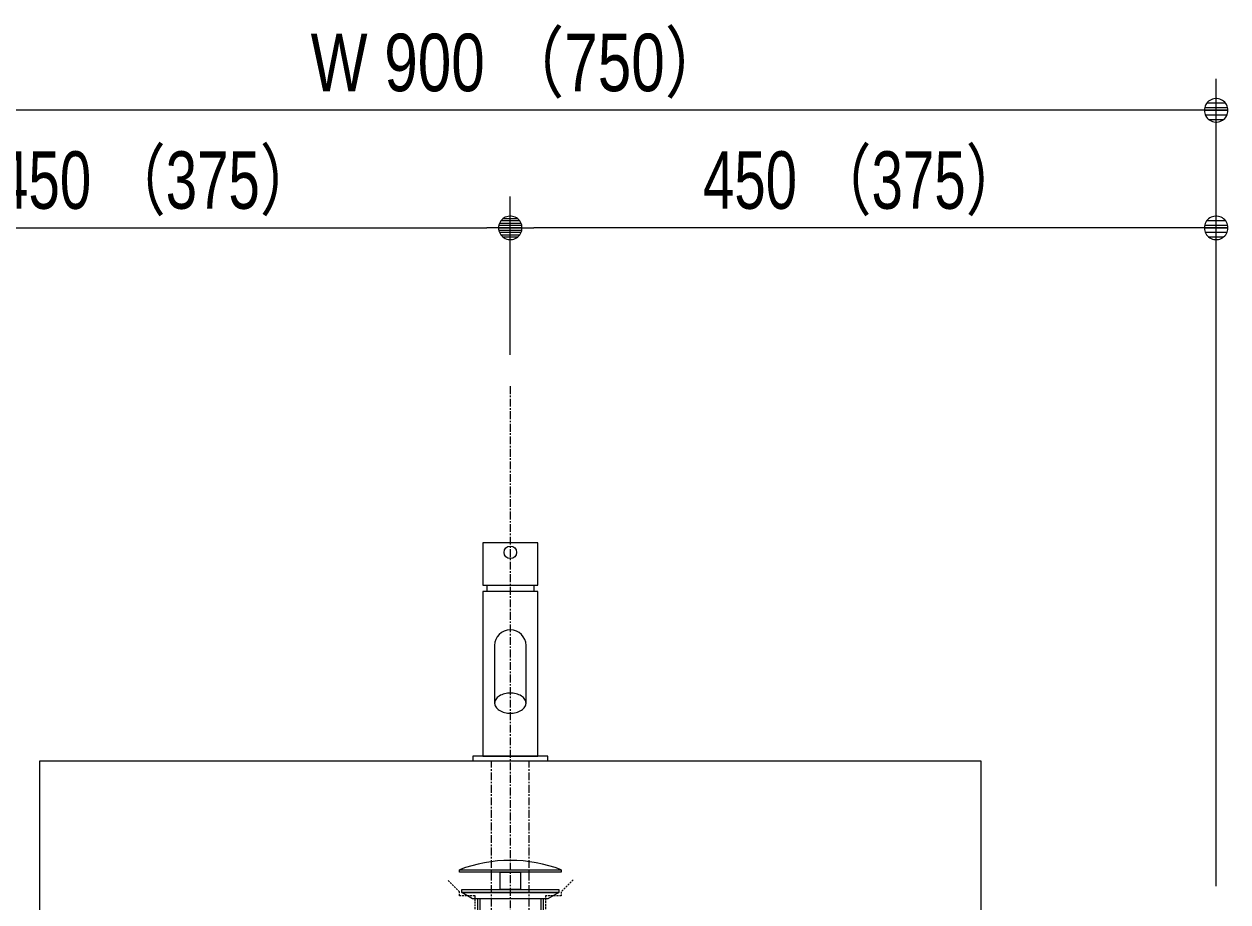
# Model space of a CAD drawing. Units: millimetres, scale not verified. Extents: x -6062 to 6062, y -3045 to 3045.
# Drawn here: x 178 to 945, y -1370 to -810 of the extents above; entities that cross this region are included whole.
import ezdxf
from ezdxf.enums import TextEntityAlignment as Align

# ---------------------------------------------------------------- set-up
doc = ezdxf.new("R2010")
doc.units = ezdxf.units.MM
doc.header["$LTSCALE"] = 20
doc.linetypes.add('CHAIN1', pattern=[8, 5, -1, 1, -1])
doc.linetypes.add('DASHED1', pattern=[1.8, 1.2, -0.6])
for name, color, linetype, lineweight in [('0-1_5ボウル・キャビネット', 7, 'Continuous', 9), ('0-2_2寸法-1', 7, 'Continuous', 9), ('0-3_0', 7, 'Continuous', 9), ('0-5_4給排水', 7, 'Continuous', 9)]:
    doc.layers.add(name, color=color, linetype=linetype, lineweight=lineweight)
doc.styles.add('ＭＳ Ｐゴシック', font='')
doc.styles.get('ＭＳ Ｐゴシック').set_extended_font_data('MS PGothic')

# ---------------------------------------------------------------- blocks, each defined once
blk = doc.blocks.new('グループ-12')
at = {"layer": '0-5_4給排水'}
for p, q in [((45200, -23360), (45200, -23440)), ((45800, -23360), (45800, -23440))]:
    blk.add_line(p, q, dxfattribs=at)
for points in [[(45850, -22820), (45150, -22820), (45150, -23360), (45850, -23360)], [(45150, -23440), (45150, -25540), (45850, -25540), (45850, -23440)], [(45020, -25540), (45020, -25600), (45980, -25600), (45980, -25540)]]:
    blk.add_lwpolyline(points, close=True, dxfattribs=at)
for points in [[(45300, -24127.8), (45300, -24863.4), (45300.8, -24875), (45303.3, -24886.8), (45307.7, -24898.8), (45314, -24910.7), (45322.3, -24922.5), (45332.6, -24933.8), (45344.7, -24944.5), (45358.6, -24954.3), (45373.9, -24963.2), (45390.6, -24971), (45408.1, -24977.6), (45426.4, -24983), (45445, -24987), (45463.6, -24989.8), (45482, -24991.5), (45500, -24992), (45518, -24991.5), (45536.4, -24989.8), (45555, -24987), (45573.6, -24983), (45591.9, -24977.6), (45609.4, -24971), (45626.1, -24963.2), (45641.4, -24954.3), (45655.3, -24944.5), (45667.4, -24933.8), (45677.7, -24922.5), (45686, -24910.7), (45692.3, -24898.8), (45696.7, -24886.8), (45699.2, -24875), (45700, -24863.4), (45700, -24128)], [(45700, -24863.4), (45699.2, -24851.9), (45696.7, -24840), (45692.3, -24828), (45686, -24816.1), (45677.7, -24804.4), (45667.4, -24793.1), (45655.3, -24782.4), (45641.4, -24772.5), (45626.1, -24763.6), (45609.4, -24755.8), (45591.9, -24749.2), (45573.6, -24743.9), (45555, -24739.8), (45536.4, -24737), (45518, -24735.4), (45500, -24734.9), (45482, -24735.4), (45463.6, -24737), (45445, -24739.8), (45426.4, -24743.9), (45408.1, -24749.2), (45390.6, -24755.8), (45373.9, -24763.6), (45358.6, -24772.5), (45344.7, -24782.4), (45332.6, -24793.1), (45322.3, -24804.4), (45314, -24816.1), (45307.7, -24828), (45303.3, -24840), (45300.8, -24851.9), (45300, -24863.4)]]:
    blk.add_lwpolyline(points, dxfattribs=at)
at = {"layer": '0-5_4給排水', "linetype": 'CHAIN1'}
for points in [[(45260, -27938.9), (45260, -27446.5), (45260, -25600)], [(45740, -27938.9), (45740, -27446.5), (45740, -25600)]]:
    blk.add_lwpolyline(points, dxfattribs=at)
at = {"layer": '0-5_4給排水'}
blk.add_circle((45500, -22940), 80, dxfattribs=at)
for start, end in [(90, 180), (0, 90)]:
    blk.add_arc((45500, -24128), 200, start, end, dxfattribs=at)
blk = doc.blocks.new('グループ-14')
at = {"layer": '0-5_4給排水', "linetype": 'CHAIN1'}
blk.add_line((45500, -20820), (45500, -42300), dxfattribs=at)
at = {"layer": '0-5_4給排水'}
for p, q in [((45080, -27360), (45080, -27600)), ((45110, -27360), (45110, -27600)), ((45890, -27360), (45890, -27600)), ((45920, -27360), (45920, -27600))]:
    blk.add_line(p, q, dxfattribs=at)
for points in [[(44850, -26990), (46150, -26990), (46150, -27020), (44850, -27020)], [(45370, -27020), (45630, -27020), (45630, -27240), (45370, -27240)], [(44880, -27240), (46120, -27240), (46120, -27280), (44880, -27280)], [(45018.7, -27360), (44880, -27280), (46120, -27280), (45979.8, -27360)]]:
    blk.add_lwpolyline(points, close=True, dxfattribs=at)
blk.add_arc((45500, -28690.4), 1820.4, 69.08018, 110.91982, dxfattribs=at)
blk = doc.blocks.new('グループ-15')
at = {"layer": '0-1_5ボウル・キャビネット'}
blk.add_lwpolyline([(39500, -25600), (51500, -25600), (51500, -27600), (39500, -27600)], close=True, dxfattribs=at)
at = {"layer": '0-1_5ボウル・キャビネット', "linetype": 'DASHED1'}
blk.add_lwpolyline([(46300, -27120), (46150, -27270), (46150, -27320), (45950, -27320), (45950, -27600), (45050, -27600), (45050, -27320), (44850, -27320), (44850, -27270), (44700, -27120)], dxfattribs=at)
blk = doc.blocks.new('_Dot')
at = {"layer": '0-3_0'}
for p, q in [((-10, 0), (-20, 0)), ((9.78, 2), (-9.78, 2)), ((7.99, 6), (-7.99, 6)), ((9.16, -3.98), (-9.16, -3.98)), ((6, -7.98), (-6, -7.98))]:
    blk.add_line(p, q, dxfattribs=at)
for points in [[(10, 0), (9.92, 1.25), (9.69, 2.49), (9.3, 3.68), (8.76, 4.82), (8.09, 5.88), (7.29, 6.85), (6.37, 7.71), (5.36, 8.44), (4.26, 9.05), (3.09, 9.51), (1.87, 9.82), (0.63, 9.98), (-0.63, 9.98), (-1.87, 9.82), (-3.09, 9.51), (-4.26, 9.05), (-5.36, 8.44), (-6.37, 7.71), (-7.29, 6.85), (-8.09, 5.88), (-8.76, 4.82), (-9.3, 3.68), (-9.69, 2.49), (-9.92, 1.25), (-10, 0), (0, 0)], [(-10, 0), (-9.92, -1.25), (-9.69, -2.49), (-9.3, -3.68), (-8.76, -4.82), (-8.09, -5.88), (-7.29, -6.85), (-6.37, -7.71), (-5.36, -8.44), (-4.26, -9.05), (-3.09, -9.51), (-1.87, -9.82), (-0.63, -9.98), (0.63, -9.98), (1.87, -9.82), (3.09, -9.51), (4.26, -9.05), (5.36, -8.44), (6.37, -7.71), (7.29, -6.85), (8.09, -5.88), (8.76, -4.82), (9.3, -3.68), (9.69, -2.49), (9.92, -1.25), (10, 0), (0, 0)]]:
    blk.add_lwpolyline(points, close=True, dxfattribs=at)

msp = doc.modelspace()

# ---------------------------------------------------------------- linework, layer by layer
at = {"layer": '0-2_2寸法-1'}
for p, q in [((937.5, -920), (937.5, -845)), ((922.49, -865), (52.51, -865)), ((487.5, -1021), (487.5, -920)), ((487.5, -1021), (487.5, -920)), ((937.5, -1360), (937.5, -920)), ((52.51, -940), (472.49, -940)), ((922.49, -940), (502.51, -940))]:
    msp.add_line(p, q, dxfattribs=at)

# ---------------------------------------------------------------- block references
at = {"layer": '0-1_5ボウル・キャビネット', "xscale": 0.05, "yscale": 0.05}
msp.add_blockref('グループ-15', (-1787.5, 0), dxfattribs=at)
at = {"layer": '0-2_2寸法-1', "xscale": 0.7503418, "yscale": 0.7503418}
for p in [(937.5, -865), (487.5, -940), (937.5, -940)]:
    msp.add_blockref('_Dot', p, dxfattribs=at)
at = {"layer": '0-2_2寸法-1', "xscale": 0.7503418, "yscale": 0.7503418, "rotation": 180}
msp.add_blockref('_Dot', (487.5, -940), dxfattribs=at)
at = {"layer": '0-5_4給排水', "xscale": 0.05, "yscale": 0.05}
for name in ['グループ-14', 'グループ-12']:
    msp.add_blockref(name, (-1787.5, 0), dxfattribs=at)

# ---------------------------------------------------------------- texts
at = {"layer": '0-2_2寸法-1', "style": 'ＭＳ Ｐゴシック'}
for s, height, width, p in [('W 900 （750）', 36.69, 0.8, (360.23, -863.81)), ('450 （375）', 36.66, 0.75, (160.29, -938.81)), ('450 （375）', 36.66, 0.75, (610.29, -938.81))]:
    msp.add_text(s, height=height, dxfattribs=dict(at, width=width)).set_placement(p, align=Align.BOTTOM_LEFT)

doc.saveas('drawing.dxf')
